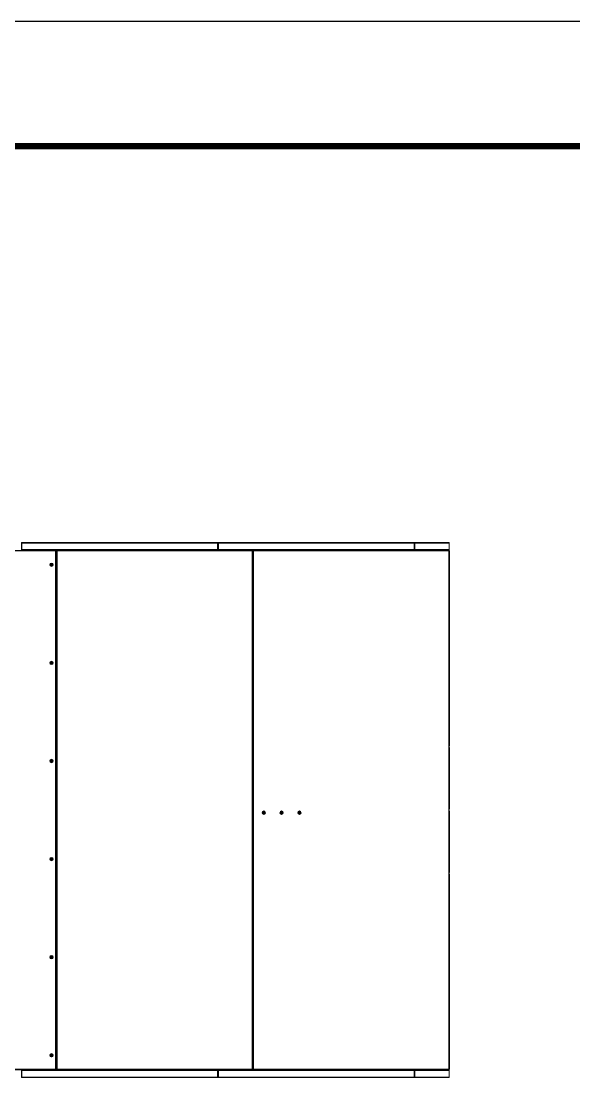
# Model space of a CAD drawing. Header units: millimetres. Extents: x -17070 to 45695, y -291348 to 34705.
# Drawn here: x 28982 to 32078, y 28726 to 34705 of the extents above; entities that cross this region are included whole.
import ezdxf

# ---------------------------------------------------------------- set-up
doc = ezdxf.new("R2010")
doc.units = ezdxf.units.MM
doc.layers.add('냉각탑_form', color=1, linetype='Continuous')

# ---------------------------------------------------------------- blocks, each defined once
blk = doc.blocks.new('4')
at = {"color": 7, "lineweight": 20, "ltscale": 0.021611}
for p, q in [((28983.2, 31782.5), (28983.2, 31743.6)), ((28984.8, 31782.5), (28984.8, 31743.6)), ((30081.6, 31782.5), (30081.6, 31743.6)), ((30083.2, 31782.5), (30083.2, 31743.6)), ((30085.2, 31782.5), (30085.2, 31743.6)), ((30086.8, 31782.5), (30086.8, 31743.6)), ((31183.6, 31782.5), (31183.6, 31743.6)), ((31185.2, 31782.5), (31185.2, 31743.6)), ((31187.2, 31782.5), (31187.2, 31743.6)), ((31188.8, 31782.5), (31188.8, 31743.6)), ((31379.6, 31782.5), (31379.6, 31743.6)), ((31381.2, 31782.5), (31381.2, 31743.6)), ((28983.2, 28782.5), (28983.2, 28821.4)), ((28984.8, 28782.5), (28984.8, 28821.4)), ((30081.6, 28782.5), (30081.6, 28821.4)), ((30081.6, 28782.5), (30081.6, 28821.4)), ((30083.2, 28782.5), (30083.2, 28821.4)), ((30085.2, 28782.5), (30085.2, 28821.4)), ((30086.8, 28782.5), (30086.8, 28821.4)), ((31183.6, 28782.5), (31183.6, 28821.4)), ((31183.6, 28782.5), (31183.6, 28821.4)), ((31185.2, 28782.5), (31185.2, 28821.4)), ((31187.2, 28782.5), (31187.2, 28821.4)), ((31188.8, 28782.5), (31188.8, 28821.4)), ((31379.6, 28782.5), (31379.6, 28821.4)), ((31381.2, 28782.5), (31381.2, 28821.4))]:
    blk.add_line(p, q, dxfattribs=at)
at = {"color": 7, "lineweight": 20, "ltscale": 0.000888889}
for p, q in [((28983.2, 31782.5), (28984.8, 31782.5)), ((30083.2, 31782.5), (30081.6, 31782.5)), ((30085.2, 31782.5), (30086.8, 31782.5)), ((31185.2, 31782.5), (31183.6, 31782.5)), ((31187.2, 31782.5), (31188.8, 31782.5)), ((31381.2, 31782.5), (31379.6, 31782.5)), ((28983.2, 31743.6), (28984.8, 31743.6)), ((29180.7, 31738.5), (29180.7, 31736.9)), ((29180.7, 31738.5), (29182.3, 31738.5)), ((29180.7, 31736.9), (29182.3, 31736.9)), ((30051.6, 31738.9), (30051.6, 31740.5)), ((30071.6, 31738.9), (30071.6, 31740.5)), ((30083.2, 31743.6), (30081.6, 31743.6)), ((30085.2, 31743.6), (30086.8, 31743.6)), ((30276.1, 31738.5), (30277.7, 31738.5)), ((30276.1, 31736.9), (30277.7, 31736.9)), ((30277.7, 31738.5), (30277.7, 31736.9)), ((30278.8, 31736.9), (30278.8, 31738.5)), ((30281.2, 31738.5), (30282.8, 31738.5)), ((31185.2, 31743.6), (31183.6, 31743.6)), ((31187.2, 31743.6), (31188.8, 31743.6)), ((31381.2, 31743.6), (31379.6, 31743.6)), ((31381.2, 31738.5), (31379.6, 31738.5)), ((31382.8, 30641.6), (31381.2, 30641.6)), ((31382.8, 30632.4), (31381.2, 30632.4)), ((31382.8, 30288.6), (31381.2, 30288.6)), ((31382.8, 30276.4), (31381.2, 30276.4)), ((31382.8, 29932.6), (31381.2, 29932.6)), ((31382.8, 29923.4), (31381.2, 29923.4)), ((28983.2, 28821.4), (28984.8, 28821.4)), ((29182.3, 28828.1), (29180.7, 28828.1)), ((29180.7, 28826.5), (29180.7, 28828.1)), ((29182.3, 28826.5), (29180.7, 28826.5)), ((30051.6, 28826.1), (30051.6, 28824.5)), ((30071.6, 28826.1), (30071.6, 28824.5)), ((30083.2, 28821.4), (30081.6, 28821.4)), ((30085.2, 28821.4), (30086.8, 28821.4)), ((30277.7, 28828.1), (30276.1, 28828.1)), ((30277.7, 28826.5), (30276.1, 28826.5)), ((30277.7, 28826.5), (30277.7, 28828.1)), ((30278.8, 28828.1), (30278.8, 28826.5)), ((30281.2, 28826.5), (30282.8, 28826.5)), ((31185.2, 28821.4), (31183.6, 28821.4)), ((31187.2, 28821.4), (31188.8, 28821.4)), ((31381.2, 28826.5), (31379.6, 28826.5)), ((31381.2, 28821.4), (31379.6, 28821.4)), ((28983.2, 28782.5), (28984.8, 28782.5)), ((30083.2, 28782.5), (30081.6, 28782.5)), ((30085.2, 28782.5), (30086.8, 28782.5)), ((31185.2, 28782.5), (31183.6, 28782.5)), ((31187.2, 28782.5), (31188.8, 28782.5)), ((31381.2, 28782.5), (31379.6, 28782.5))]:
    blk.add_line(p, q, dxfattribs=at)
at = {"color": 7, "lineweight": 20, "ltscale": 0.000833333}
for p, q in [((28986.3, 31782.5), (28984.8, 31782.5)), ((28986.3, 31782.5), (28984.8, 31782.5)), ((30081.6, 31782.5), (30080.1, 31782.5)), ((30081.6, 31782.5), (30080.1, 31782.5)), ((30088.3, 31782.5), (30086.8, 31782.5)), ((31183.6, 31782.5), (31182.1, 31782.5)), ((31190.3, 31782.5), (31188.8, 31782.5)), ((31379.6, 31782.5), (31378.1, 31782.5)), ((28984.8, 31743.6), (28986.3, 31743.6)), ((29179.2, 31735.4), (29177.7, 31735.4)), ((29180.7, 31735.4), (29180.7, 31736.9)), ((30081.6, 31743.6), (30080.1, 31743.6)), ((30080.1, 31743.6), (30080.1, 31742.1)), ((30086.8, 31743.6), (30088.3, 31743.6)), ((30277.7, 31735.4), (30277.7, 31736.9)), ((30284.3, 31738.5), (30282.8, 31738.5)), ((31183.6, 31743.6), (31182.1, 31743.6)), ((31188.8, 31743.6), (31190.3, 31743.6)), ((31379.6, 31743.6), (31378.1, 31743.6)), ((31378.1, 31738.5), (31379.6, 31738.5)), ((28984.8, 28821.4), (28986.3, 28821.4)), ((29179.2, 28829.6), (29177.7, 28829.6)), ((29180.7, 28829.6), (29180.7, 28828.1)), ((30080.1, 28821.4), (30080.1, 28822.9)), ((30081.6, 28821.4), (30080.1, 28821.4)), ((30081.6, 28821.4), (30080.1, 28821.4)), ((30086.8, 28821.4), (30088.3, 28821.4)), ((30277.7, 28829.6), (30277.7, 28828.1)), ((30284.3, 28826.5), (30282.8, 28826.5)), ((31183.6, 28821.4), (31182.1, 28821.4)), ((31188.8, 28821.4), (31190.3, 28821.4)), ((31378.1, 28826.5), (31379.6, 28826.5)), ((31378.1, 28821.4), (31378.1, 28822.9)), ((31379.6, 28821.4), (31378.1, 28821.4)), ((31379.6, 28821.4), (31378.1, 28821.4)), ((28986.3, 28782.5), (28984.8, 28782.5)), ((30081.6, 28782.5), (30080.1, 28782.5)), ((30088.3, 28782.5), (30086.8, 28782.5)), ((31183.6, 28782.5), (31182.1, 28782.5)), ((31190.3, 28782.5), (31188.8, 28782.5)), ((31379.6, 28782.5), (31378.1, 28782.5))]:
    blk.add_line(p, q, dxfattribs=at)
at = {"color": 7, "lineweight": 20, "ltscale": 0.005602}
blk.add_line((28996.4, 31782.5), (28986.3, 31782.5), dxfattribs=at)
at = {"color": 7, "lineweight": 20, "ltscale": 0.001722}
for p, q in [((28986.3, 31782.5), (28986.3, 31779.4)), ((28986.3, 31782.5), (28986.3, 31779.4)), ((30080.1, 31782.5), (30080.1, 31779.4)), ((30088.3, 31782.5), (30088.3, 31779.4)), ((30088.3, 31782.5), (30088.3, 31779.4)), ((31182.1, 31782.5), (31182.1, 31779.4)), ((31190.3, 31782.5), (31190.3, 31779.4)), ((31190.3, 31782.5), (31190.3, 31779.4)), ((31378.1, 31782.5), (31378.1, 31779.4)), ((28986.3, 31740.5), (28986.3, 31743.6)), ((29173.1, 31738.5), (29173.1, 31735.4)), ((29176.2, 31735.4), (29173.1, 31735.4)), ((29179.2, 31735.4), (29182.3, 31735.4)), ((29182.3, 31738.5), (29182.3, 31735.4)), ((30080.1, 31740.5), (30080.1, 31743.6)), ((30088.3, 31740.5), (30088.3, 31743.6)), ((30276.1, 31738.5), (30276.1, 31735.4)), ((30276.1, 31735.4), (30279.2, 31735.4)), ((30281.2, 31735.4), (30281.2, 31738.5)), ((30281.2, 31735.4), (30284.3, 31735.4)), ((30282.8, 31735.4), (30282.8, 31738.5)), ((30284.3, 31738.5), (30284.3, 31735.4)), ((31182.1, 31740.5), (31182.1, 31743.6)), ((31190.3, 31740.5), (31190.3, 31743.6)), ((31378.1, 31740.5), (31378.1, 31743.6)), ((31378.1, 31738.5), (31378.1, 31735.4)), ((31378.1, 31738.5), (31378.1, 31735.4)), ((31381.2, 31735.4), (31378.1, 31735.4)), ((31379.6, 31738.5), (31379.6, 31735.4)), ((31381.2, 31738.5), (31381.2, 31735.4)), ((28986.3, 28824.5), (28986.3, 28821.4)), ((29173.1, 28826.5), (29173.1, 28829.6)), ((29176.2, 28829.6), (29173.1, 28829.6)), ((29179.2, 28829.6), (29182.3, 28829.6)), ((29182.3, 28826.5), (29182.3, 28829.6)), ((30080.1, 28824.5), (30080.1, 28821.4)), ((30088.3, 28824.5), (30088.3, 28821.4)), ((30276.1, 28829.6), (30279.2, 28829.6)), ((30276.1, 28826.5), (30276.1, 28829.6)), ((30281.2, 28829.6), (30284.3, 28829.6)), ((30281.2, 28826.5), (30281.2, 28829.6)), ((30282.8, 28826.5), (30282.8, 28829.6)), ((30284.3, 28829.6), (30284.3, 28826.5)), ((31182.1, 28824.5), (31182.1, 28821.4)), ((31190.3, 28824.5), (31190.3, 28821.4)), ((31378.1, 28829.6), (31378.1, 28826.5)), ((31381.2, 28829.6), (31378.1, 28829.6)), ((31378.1, 28829.6), (31378.1, 28826.5)), ((31378.1, 28824.5), (31378.1, 28821.4)), ((31379.6, 28829.6), (31379.6, 28826.5)), ((31381.2, 28829.6), (31381.2, 28826.5)), ((28986.3, 28782.5), (28986.3, 28785.6)), ((28986.3, 28782.5), (28986.3, 28785.6)), ((30080.1, 28782.5), (30080.1, 28785.6)), ((30088.3, 28782.5), (30088.3, 28785.6)), ((30088.3, 28782.5), (30088.3, 28785.6)), ((31182.1, 28782.5), (31182.1, 28785.6)), ((31190.3, 28782.5), (31190.3, 28785.6)), ((31190.3, 28782.5), (31190.3, 28785.6)), ((31378.1, 28782.5), (31378.1, 28785.6))]:
    blk.add_line(p, q, dxfattribs=at)
at = {"color": 7, "lineweight": 20}
for p, q in [((30080.1, 31782.5), (28986.3, 31782.5)), ((30080.1, 31779.4), (28986.3, 31779.4)), ((31182.1, 31782.5), (30088.3, 31782.5)), ((31182.1, 31779.4), (30088.3, 31779.4)), ((30080.1, 31743.6), (28986.3, 31743.6)), ((30080.1, 31740.5), (28986.3, 31740.5)), ((29173.1, 28829.6), (29173.1, 31735.4)), ((29176.2, 28829.6), (29176.2, 31735.4)), ((29177.7, 28829.6), (29177.7, 31735.4)), ((29179.2, 31735.4), (29179.2, 28829.6)), ((29182.3, 31738.5), (30276.1, 31738.5)), ((29182.3, 31735.4), (30276.1, 31735.4)), ((29182.3, 31735.4), (29182.3, 28829.6)), ((31182.1, 31743.6), (30088.3, 31743.6)), ((31182.1, 31740.5), (30088.3, 31740.5)), ((30276.1, 31735.4), (30276.1, 28829.6)), ((30279.2, 31735.4), (30279.2, 28829.6)), ((30281.2, 28829.6), (30281.2, 31735.4)), ((30284.3, 31738.5), (31378.1, 31738.5)), ((30284.3, 31735.4), (31378.1, 31735.4)), ((30284.3, 28829.6), (30284.3, 31735.4)), ((31378.1, 31735.4), (31378.1, 28829.6)), ((31381.2, 31735.4), (31381.2, 28829.6)), ((31382.8, 30641.6), (31382.8, 31735.4)), ((31382.8, 28829.6), (31382.8, 29923.4)), ((30080.1, 28824.5), (28986.3, 28824.5)), ((30080.1, 28821.4), (28986.3, 28821.4)), ((29182.3, 28829.6), (30276.1, 28829.6)), ((29182.3, 28826.5), (30276.1, 28826.5)), ((31182.1, 28824.5), (30088.3, 28824.5)), ((31182.1, 28821.4), (30088.3, 28821.4)), ((30284.3, 28829.6), (31378.1, 28829.6)), ((30284.3, 28826.5), (31378.1, 28826.5)), ((30080.1, 28785.6), (28986.3, 28785.6)), ((30080.1, 28782.5), (28986.3, 28782.5)), ((31182.1, 28785.6), (30088.3, 28785.6)), ((31182.1, 28782.5), (30088.3, 28782.5))]:
    blk.add_line(p, q, dxfattribs=at)
at = {"color": 7, "lineweight": 20, "ltscale": 0.009389}
for p, q in [((29003.2, 31782.5), (28986.3, 31782.5)), ((30080.1, 31782.5), (30063.2, 31782.5))]:
    blk.add_line(p, q, dxfattribs=at)
at = {"color": 7, "lineweight": 20, "ltscale": 0.003787}
blk.add_line((28996.4, 31782.5), (29003.2, 31782.5), dxfattribs=at)
at = {"color": 7, "lineweight": 20, "ltscale": 0.155556}
for p, q in [((29003.2, 31782.5), (29283.2, 31782.5)), ((29783.2, 31782.5), (30063.2, 31782.5))]:
    blk.add_line(p, q, dxfattribs=at)
at = {"color": 7, "lineweight": 20, "ltscale": 0.027778}
for p, q in [((29283.2, 31782.5), (29333.2, 31782.5)), ((29733.2, 31782.5), (29783.2, 31782.5)), ((30385.2, 31782.5), (30435.2, 31782.5)), ((30835.2, 31782.5), (30885.2, 31782.5)), ((31259.2, 31782.5), (31309.2, 31782.5))]:
    blk.add_line(p, q, dxfattribs=at)
at = {"color": 7, "lineweight": 20, "ltscale": 0.222222}
blk.add_line((29333.2, 31782.5), (29733.2, 31782.5), dxfattribs=at)
at = {"color": 7, "lineweight": 20, "ltscale": 0.002588}
for p, q in [((30063.2, 31782.5), (30067.8, 31782.5)), ((31165.2, 31782.5), (31169.8, 31782.5)), ((31361.2, 31782.5), (31365.8, 31782.5))]:
    blk.add_line(p, q, dxfattribs=at)
at = {"color": 7, "lineweight": 20, "ltscale": 0.007103}
for p, q in [((30067.3, 31782.5), (30080.1, 31782.5)), ((30101.1, 31782.5), (30088.3, 31782.5)), ((31169.3, 31782.5), (31182.1, 31782.5)), ((31203.1, 31782.5), (31190.3, 31782.5)), ((31365.3, 31782.5), (31378.1, 31782.5))]:
    blk.add_line(p, q, dxfattribs=at)
at = {"color": 7, "lineweight": 20, "ltscale": 0.001111}
for p, q in [((30083.2, 31782.5), (30085.2, 31782.5)), ((30083.2, 31777.8), (30085.2, 31777.8)), ((31187.2, 31782.5), (31185.2, 31782.5)), ((31187.2, 31779.1), (31185.2, 31779.1)), ((28987.9, 31740.5), (28987.9, 31738.5)), ((29754, 31740.5), (29754, 31738.5)), ((31185.2, 31743.9), (31187.2, 31743.9)), ((31376.5, 31740.5), (31376.5, 31738.5)), ((31378, 31740.5), (31378, 31738.5)), ((31381.2, 31740.5), (31381.2, 31738.5)), ((30281.2, 31211.5), (30279.2, 31211.5)), ((30279.2, 31181.5), (30281.2, 31181.5)), ((30281.2, 30662.5), (30279.2, 30662.5)), ((30279.2, 30632.5), (30281.2, 30632.5)), ((30281.2, 30283.5), (30279.2, 30283.5)), ((30281.2, 30280), (30279.2, 30280)), ((30279.2, 30253.5), (30281.2, 30253.5)), ((30281.2, 29932.5), (30279.2, 29932.5)), ((30279.2, 29902.5), (30281.2, 29902.5)), ((30281.2, 29383.5), (30279.2, 29383.5)), ((30279.2, 29353.5), (30281.2, 29353.5)), ((28987.9, 28826.5), (28987.9, 28824.5)), ((29754, 28824.5), (29754, 28826.5)), ((30155, 28824.5), (30155, 28826.5)), ((31376.5, 28824.5), (31376.5, 28826.5)), ((31378, 28826.5), (31378, 28824.5)), ((30085.2, 28782.5), (30083.2, 28782.5)), ((31187.2, 28782.5), (31185.2, 28782.5))]:
    blk.add_line(p, q, dxfattribs=at)
at = {"color": 7, "lineweight": 20, "ltscale": 0.002286}
for p, q in [((30101.1, 31782.5), (30105.2, 31782.5)), ((31203.1, 31782.5), (31207.2, 31782.5))]:
    blk.add_line(p, q, dxfattribs=at)
at = {"color": 7, "lineweight": 20, "ltscale": 0.104333}
for p, q in [((31378.1, 31782.5), (31190.3, 31782.5)), ((31378.1, 31779.4), (31190.3, 31779.4)), ((31378.1, 31743.6), (31190.3, 31743.6)), ((31378.1, 31740.5), (31190.3, 31740.5)), ((31378.1, 28824.5), (31190.3, 28824.5)), ((31378.1, 28821.4), (31190.3, 28821.4)), ((31378.1, 28785.6), (31190.3, 28785.6)), ((31378.1, 28782.5), (31190.3, 28782.5))]:
    blk.add_line(p, q, dxfattribs=at)
at = {"color": 7, "lineweight": 20, "ltscale": 0.036334}
for p, q in [((31381.2, 31782.5), (31381.2, 31782.5)), ((31381.2, 31779.1), (31381.2, 31779.1)), ((31381.2, 31743.9), (31381.2, 31743.9))]:
    blk.add_line(p, q, dxfattribs=at)
at = {"color": 7, "lineweight": 20, "ltscale": 0.188222}
for p, q in [((29173.1, 31738.5), (28834.3, 31738.5)), ((29173.1, 31735.4), (28834.3, 31735.4)), ((28834.3, 28829.6), (29173.1, 28829.6)), ((28834.3, 28826.5), (29173.1, 28826.5))]:
    blk.add_line(p, q, dxfattribs=at)
at = {"color": 7, "lineweight": 20, "ltscale": 0.002803}
blk.add_line((28983.2, 31738.5), (28983.2, 31743.5), dxfattribs=at)
at = {"color": 7, "lineweight": 20, "ltscale": 0.00111}
for p, q in [((28986.4, 31738.5), (28986.4, 31740.5)), ((31187.2, 28787.2), (31185.2, 28787.2))]:
    blk.add_line(p, q, dxfattribs=at)
at = {"color": 7, "lineweight": 20, "ltscale": 1.55751e-05}
blk.add_line((29127.3, 31738.5), (29127.3, 31738.5), dxfattribs=at)
at = {"color": 7, "lineweight": 20, "ltscale": 0.004222}
for p, q in [((29173.1, 31737), (29180.7, 31737)), ((29180.7, 28828), (29173.1, 28828))]:
    blk.add_line(p, q, dxfattribs=at)
at = {"color": 7, "lineweight": 20, "ltscale": 0.00083335}
for p, q in [((29176.2, 31735.4), (29177.7, 31735.4)), ((29176.2, 28829.6), (29177.7, 28829.6))]:
    blk.add_line(p, q, dxfattribs=at)
at = {"color": 7, "lineweight": 20, "ltscale": 0.000888874}
blk.add_line((29180.7, 31735.4), (29182.3, 31735.4), dxfattribs=at)
at = {"color": 7, "lineweight": 20, "ltscale": 0.000222223}
for p, q in [((30051.6, 31738.5), (30051.6, 31738.9)), ((30071.6, 31738.5), (30071.6, 31738.9))]:
    blk.add_line(p, q, dxfattribs=at)
at = {"color": 7, "lineweight": 20, "ltscale": 0.011111}
for p, q in [((30051.6, 31738.9), (30071.6, 31738.9)), ((30071.6, 28826.1), (30051.6, 28826.1)), ((30071.6, 28824.5), (30051.6, 28824.5))]:
    blk.add_line(p, q, dxfattribs=at)
at = {"color": 7, "lineweight": 20, "ltscale": 0.000888904}
blk.add_line((30276.1, 31735.4), (30277.7, 31735.4), dxfattribs=at)
at = {"color": 7, "lineweight": 20, "ltscale": 0.000621445}
for p, q in [((30278.8, 31738.5), (30277.7, 31738.5)), ((30277.7, 28826.5), (30278.8, 28826.5))]:
    blk.add_line(p, q, dxfattribs=at)
at = {"color": 7, "lineweight": 20, "ltscale": 0.001637}
blk.add_line((30277.7, 31738.5), (30280.6, 31738.5), dxfattribs=at)
at = {"color": 7, "lineweight": 20, "ltscale": 0.000847295}
blk.add_line((30278.1, 31735.4), (30279.6, 31735.4), dxfattribs=at)
at = {"color": 7, "lineweight": 20, "ltscale": 0.001323}
blk.add_line((30281.2, 31738.5), (30278.8, 31738.5), dxfattribs=at)
at = {"color": 7, "lineweight": 20, "ltscale": 0.000518927}
for p, q in [((30279.7, 31736.9), (30278.8, 31736.9)), ((30279.7, 28828.1), (30278.8, 28828.1))]:
    blk.add_line(p, q, dxfattribs=at)
at = {"color": 7, "lineweight": 20, "ltscale": 0.00023619}
for p, q in [((30279.6, 31735.4), (30279.2, 31735.4)), ((30279.6, 29932.6), (30279.2, 29932.6)), ((30279.6, 28829.6), (30279.2, 28829.6))]:
    blk.add_line(p, q, dxfattribs=at)
at = {"color": 7, "lineweight": 20, "ltscale": 0.000874921}
for p, q in [((30281.2, 31735.4), (30279.6, 31735.4)), ((30279.6, 29932.6), (30281.2, 29932.6)), ((30279.6, 28829.6), (30281.2, 28829.6))]:
    blk.add_line(p, q, dxfattribs=at)
at = {"color": 7, "lineweight": 20, "ltscale": 0.000307405}
for p, q in [((30281.2, 31738.5), (30280.6, 31738.5)), ((30280.6, 28826.5), (30281.2, 28826.5))]:
    blk.add_line(p, q, dxfattribs=at)
at = {"color": 7, "lineweight": 20, "ltscale": 0.004519}
blk.add_line((31182.1, 31740.5), (31190.3, 31740.5), dxfattribs=at)
at = {"color": 7, "lineweight": 20, "ltscale": 0.000889056}
for p, q in [((31382.8, 31735.4), (31381.2, 31735.4)), ((31382.8, 28829.6), (31381.2, 28829.6))]:
    blk.add_line(p, q, dxfattribs=at)
at = {"color": 7, "lineweight": 20, "ltscale": 0.000236198}
for p, q in [((30279.2, 30632.4), (30279.6, 30632.4)), ((30279.2, 30632.4), (30279.6, 30632.4)), ((30279.2, 30288.6), (30279.6, 30288.6))]:
    blk.add_line(p, q, dxfattribs=at)
at = {"color": 7, "lineweight": 20, "ltscale": 0.000874913}
for p, q in [((30281.2, 30632.4), (30279.6, 30632.4)), ((30279.6, 30288.6), (30281.2, 30288.6))]:
    blk.add_line(p, q, dxfattribs=at)
at = {"color": 7, "lineweight": 20, "ltscale": 0.191}
for p, q in [((31382.8, 30288.6), (31382.8, 30632.4)), ((31382.8, 29932.6), (31382.8, 30276.4))]:
    blk.add_line(p, q, dxfattribs=at)
at = {"color": 7, "lineweight": 20, "ltscale": 0.00030706}
blk.add_line((30279.7, 30287.1), (30279.2, 30287.1), dxfattribs=at)
at = {"color": 7, "lineweight": 20, "ltscale": 0.000803593}
blk.add_line((30280.6, 30285.5), (30279.2, 30285.5), dxfattribs=at)
at = {"color": 7, "lineweight": 20, "ltscale": 0.000307395}
blk.add_line((30280.6, 30285.5), (30281.2, 30285.5), dxfattribs=at)
at = {"color": 7, "lineweight": 20, "ltscale": 0.002801}
blk.add_line((28983.2, 28821.4), (28983.2, 28826.5), dxfattribs=at)
at = {"color": 7, "lineweight": 20, "ltscale": 0.001112}
for p, q in [((28986.4, 28824.5), (28986.4, 28826.5)), ((30085.2, 28787.2), (30083.2, 28787.2))]:
    blk.add_line(p, q, dxfattribs=at)
at = {"color": 7, "lineweight": 20, "ltscale": 0.349446}
blk.add_line((29734.1, 28824.5), (29105.1, 28824.5), dxfattribs=at)
at = {"color": 7, "lineweight": 20, "ltscale": 0.011044}
blk.add_line((29754, 28824.5), (29734.1, 28824.5), dxfattribs=at)
at = {"color": 7, "lineweight": 20, "ltscale": 0.000222224}
for p, q in [((30051.6, 28826.5), (30051.6, 28826.1)), ((30071.6, 28826.5), (30071.6, 28826.1))]:
    blk.add_line(p, q, dxfattribs=at)
at = {"color": 7, "lineweight": 20, "ltscale": 0.008666}
blk.add_line((30087.2, 28824.5), (30071.6, 28824.5), dxfattribs=at)
at = {"color": 7, "lineweight": 20, "ltscale": 0.000610645}
blk.add_line((30087.2, 28824.5), (30088.3, 28824.5), dxfattribs=at)
at = {"color": 7, "lineweight": 20, "ltscale": 0.000112096}
blk.add_line((30087.2, 28824.3), (30087.2, 28824.5), dxfattribs=at)
at = {"color": 7, "lineweight": 20, "ltscale": 0.000567101}
blk.add_line((30087.2, 28821.4), (30087.2, 28822.4), dxfattribs=at)
at = {"color": 7, "lineweight": 20, "ltscale": 0.001015}
blk.add_line((30280.6, 28826.5), (30278.8, 28826.5), dxfattribs=at)
at = {"color": 7, "lineweight": 20, "ltscale": 0.000611114}
blk.add_line((31182.1, 28824.5), (31183.2, 28824.5), dxfattribs=at)
at = {"color": 7, "lineweight": 20, "ltscale": 0.000112091}
blk.add_line((31183.2, 28824.3), (31183.2, 28824.5), dxfattribs=at)
at = {"color": 7, "lineweight": 20, "ltscale": 0.000566051}
blk.add_line((31183.2, 28821.4), (31183.2, 28822.4), dxfattribs=at)
at = {"color": 7, "lineweight": 20, "ltscale": 0.002832}
blk.add_line((31381.2, 28826.5), (31381.2, 28821.4), dxfattribs=at)
at = {"color": 7, "lineweight": 20}
for centre, radius in [((29151.2, 31657.5), 9.5), ((29151.2, 31657.5), 7.9), ((29151.2, 31657.5), 4.5), ((29151.2, 31657.5), 3), ((29151.2, 31107.5), 9.5), ((29151.2, 31107.5), 7.9), ((29151.2, 31107.5), 4.5), ((29151.2, 31107.5), 3), ((29151.2, 30557.5), 9.5), ((29151.2, 30557.5), 7.9), ((29151.2, 30557.5), 4.5), ((29151.2, 30557.5), 3), ((30341.2, 30267.5), 9.67), ((30341.2, 30267.5), 6.76), ((30341.2, 30267.5), 4.34), ((30341.2, 30267.5), 3), ((30441.2, 30267.5), 9.67), ((30441.2, 30267.5), 6.76), ((30441.2, 30267.5), 4.34), ((30441.2, 30267.5), 3), ((30541.2, 30267.5), 9.67), ((30541.2, 30267.5), 6.76), ((30541.2, 30267.5), 4.34), ((30541.2, 30267.5), 3), ((29151.2, 30007.5), 9.5), ((29151.2, 30007.5), 7.9), ((29151.2, 30007.5), 4.5), ((29151.2, 30007.5), 3), ((29151.2, 29457.5), 9.5), ((29151.2, 29457.5), 7.9), ((29151.2, 29457.5), 4.5), ((29151.2, 29457.5), 3), ((29151.2, 28907.5), 9.5), ((29151.2, 28907.5), 7.9), ((29151.2, 28907.5), 4.5), ((29151.2, 28907.5), 3)]:
    blk.add_circle(centre, radius, dxfattribs=at)
for centre, radius, start, end in [((30352, 31779.1), 3.4, 90, 90.58269), ((28986.3, 31743.6), 3.1, 180, 270), ((28986.3, 31743.6), 1.5, 180, 270), ((28986.3, 31735.4), 3.1, 90, 90.88352), ((29022.1, 31735.4), 3.1, 89.71742, 90), ((30080.1, 31743.6), 1.5, 270, 0), ((30080.1, 31743.6), 3.1, 270, 0), ((30088.3, 31743.6), 3.1, 180, 270), ((30088.3, 31743.6), 1.5, 180, 270), ((30898.5, 31735.4), 3.1, 89.23172, 90), ((31122.5, 31735.4), 3.1, 89.02583, 90), ((31182.1, 31743.6), 1.5, 270, 0), ((31182.1, 31743.6), 3.1, 270, 0), ((31190.3, 31743.6), 3.1, 180, 270), ((31190.3, 31743.6), 1.5, 180, 270), ((31378.1, 31743.6), 1.5, 270, 0), ((31378.1, 31743.6), 3.1, 270, 0), ((31378.1, 31735.4), 3.1, 89.00942, 90), ((31378.1, 31735.4), 3.1, 0, 1.02522), ((28986.3, 28821.4), 3.1, 90, 180), ((28986.3, 28821.4), 1.5, 90, 180), ((30080.1, 28821.4), 3.1, 0, 90), ((30080.1, 28821.4), 1.5, 0, 90), ((30088.3, 28821.4), 3.1, 90, 180), ((30088.3, 28821.4), 1.5, 90, 180), ((30088.6, 28821.1), 3.4, 90, 90.63063), ((30373.6, 28823.1), 3.4, 90.63062, 155.69949), ((30373.6, 28823.1), 1.4, 90, 90.48865), ((30466.8, 28823.1), 3.4, 24.31574, 89.36937), ((30466.8, 28823.1), 1.4, 89.0173, 90), ((30803.6, 28823.1), 3.4, 90.63062, 155.68426), ((30803.6, 28823.1), 1.4, 90, 90.98269), ((30896.8, 28823.1), 3.4, 24.31574, 89.36938), ((30896.8, 28823.1), 1.4, 88.03429, 90), ((31181.8, 28821.1), 3.4, 89.36937, 90), ((31182.1, 28821.4), 3.1, 0, 90), ((31182.1, 28821.4), 1.5, 0, 90), ((31181.8, 28821.1), 3.4, 0, 0.63628), ((31190.3, 28821.4), 3.1, 90, 180), ((31190.3, 28821.4), 1.5, 90, 180), ((31378.1, 28821.4), 3.1, 0, 90), ((31378.1, 28821.4), 1.5, 0, 90), ((31378.1, 28829.6), 3.1, 358.97475, 0), ((31181.8, 28785.9), 3.4, 359.36372, 0)]:
    blk.add_arc(centre, radius, start, end, dxfattribs=at)
for centre, major_axis, ratio, start_param, end_param in [((28987, 31735.4), (0, 3.1), 0.7178, 0, 0.015112), ((29105.1, 31737), (0, -3.5), 0.544639, 3.161065, 4.268498), ((29734.1, 31737), (0, -3.5), 0.544639, 3.156703, 4.269478), ((29734.1, 31737), (0, -1.5), 0.544639, 3.141593, 3.165474), ((29805.9, 31735.4), (0, 3.1), 0.479074, 6.283185, 6.29662), ((29813.2, 31735.4), (0, -3.1), 0.658414, 3.141593, 3.154154), ((30248.9, 31735.4), (0, -3.1), 0.658414, 3.141593, 3.151468), ((30250.5, 31735.4), (0, -3.1), 0.479102, 3.141593, 3.150308), ((30278.8, 31735.4), (0, 3.1), 0.479074, 6.283185, 7.135923), ((30278.8, 31735.4), (0, 1.5), 0.479074, 6.283185, 7.853982), ((30280.6, 31735.4), (0, 3.1), 0.329525, 6.283185, 7.853982), ((30307.9, 31735), (0, -3.5), 0.7178, 3.141593, 3.153225), ((30313.7, 31735.4), (0, -3.1), 0.718661, 3.141593, 3.153938), ((30327.6, 31735.4), (0, -3.1), 0.479102, 3.141593, 3.150111), ((30329.4, 31735.4), (0, -3.1), 0.36923, 3.141593, 3.148769), ((30335, 31735.4), (0, 3.1), 0.329525, 6.283185, 6.289834), ((30336.9, 31735.4), (0, 3.1), 0.249883, 6.283185, 6.28811), ((30392.7, 31735.4), (0, 3.1), 0.249883, 6.283185, 6.287873), ((30410.9, 31735.4), (0, -3.1), 0.36923, 3.141593, 3.148488), ((30698.5, 31735.4), (0, 3.1), 0.321546, 6.277245, 6.283185), ((30767.1, 31735.4), (0, 3.1), 0.321546, 6.273561, 6.283185), ((30768.9, 31735.4), (0, 3.1), 0.57647, 6.279124, 6.283185), ((30828.2, 31735.4), (0, 3.1), 0.57647, 6.273954, 6.283185), ((30829.6, 31735.4), (0, 3.1), 0.808597, 6.272937, 6.283185), ((30833.4, 31735.4), (0, -3.1), 0.212139, 3.137491, 3.141593), ((30835.3, 31735.4), (0, -3.1), 0.525905, 3.132363, 3.141593), ((30872.3, 31735.4), (0, 3.1), 0.808597, 6.271922, 6.283185), ((30873.2, 31735.4), (0, 3.1), 0.942089, 6.271631, 6.283185), ((30897.5, 31735.4), (0, 3.1), 0.942089, 6.270638, 6.283185), ((30897.9, 31735.4), (0, 3.1), 0.999893, 6.270521, 6.283185), ((30898.5, 31735.4), (0, 3.1), 0.999893, 6.26981, 6.283185), ((30943.8, 31735.4), (0, -3.1), 0.525905, 3.131052, 3.141593), ((30945.4, 31735.4), (0, -3.1), 0.694369, 3.130114, 3.141593), ((30952.3, 31735.4), (0, -3.1), 0.41022, 3.137884, 3.141593), ((31037.2, 31735.4), (0, -3.1), 0.694369, 3.128567, 3.141593), ((31038.4, 31735.4), (0, -3.1), 0.89461, 3.128005, 3.141593), ((31050.5, 31735.4), (0, -3.1), 0.41022, 3.136569, 3.141593), ((31052.2, 31735.4), (0, -3.1), 0.616222, 3.134971, 3.141593), ((31095.4, 31735.4), (0, -3.1), 0.89461, 3.126241, 3.141593), ((31096.1, 31735.4), (0, -3.1), 0.969042, 3.12609, 3.141593), ((31122.2, 31735.4), (0, -3.1), 0.969042, 3.12466, 3.141593), ((31137.1, 31735.4), (0, -3.1), 0.616222, 3.133221, 3.141593), ((31138.6, 31735.4), (0, -3.1), 0.685129, 3.132885, 3.141593), ((31217.1, 31735.4), (0, -3.1), 0.685129, 3.131259, 3.141593), ((31218.4, 31735.4), (0, -3.1), 0.839315, 3.130771, 3.141593), ((31277, 31735.4), (0, -3.1), 0.839315, 3.12906, 3.141593), ((31278, 31735.4), (0, -3.1), 0.885173, 3.128934, 3.141593), ((31328.1, 31735.4), (0, -3.1), 0.885173, 3.127351, 3.141593), ((31328.8, 31735.4), (0, -3.1), 0.970695, 3.127178, 3.141593), ((31354.7, 31735.4), (0, -3.1), 0.970695, 3.133755, 3.141593), ((31355.1, 31735.4), (0, -3.1), 0.988494, 3.125571, 3.141593), ((31373.8, 31735.4), (0, -3.1), 0.988494, 3.123928, 3.141593), ((30280.6, 30632.4), (0, 3.1), 0.329526, 1.543395, 1.570796), ((30280.6, 30288.6), (0, -3.1), 0.329526, 4.712389, 6.283185), ((30280.6, 29932.6), (0, -3.1), 0.329525, 4.712389, 4.749876), ((29105.1, 28828), (0, 3.5), 0.544639, 2.015171, 3.141593), ((29734.1, 28828), (0, 3.5), 0.544639, 2.013707, 3.141593), ((30278.8, 28829.6), (0, -3.1), 0.479074, 5.430448, 6.283185), ((30278.8, 28829.6), (0, -1.5), 0.479074, 4.712389, 6.283185), ((30280.6, 28829.6), (0, -3.1), 0.329525, 4.712389, 6.283185)]:
    blk.add_ellipse(centre, major_axis=major_axis, ratio=ratio, start_param=start_param, end_param=end_param, dxfattribs=at)

msp = doc.modelspace()

# ---------------------------------------------------------------- linework, layer by layer
at = {"layer": 'Defpoints'}
msp.add_lwpolyline([(16288.1, 34704.6), (45695.3, 34704.6), (45695.3, 13909.5), (16288.1, 13909.5)], close=True, dxfattribs=at)
at = {"layer": '냉각탑_form', "const_width": 35}
msp.add_lwpolyline([(16988.3, 34004.5), (16988.3, 14609.7), (44995.1, 14609.7), (44995.1, 34004.5)], close=True, dxfattribs=at)

# ---------------------------------------------------------------- block references
msp.add_blockref('4', (0, 0))

doc.saveas('drawing.dxf')
